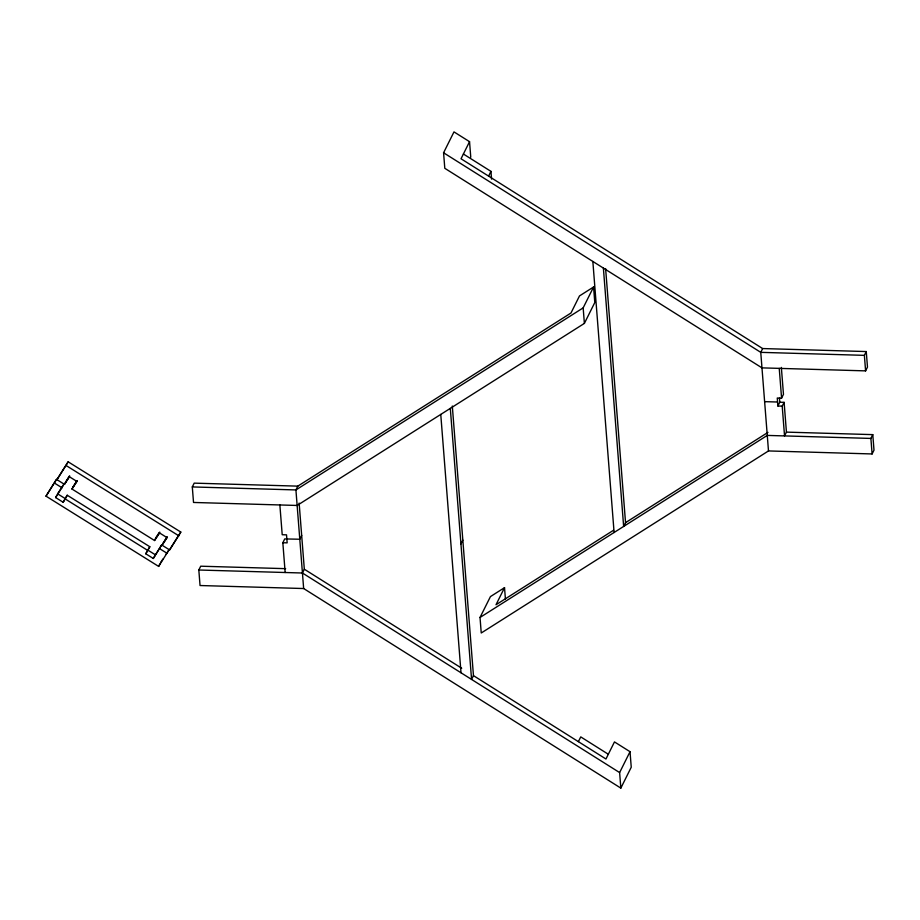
<?xml version="1.0" encoding="UTF-8"?>
<svg xmlns="http://www.w3.org/2000/svg" width="920" height="920" viewBox="0 0 920 920"><rect width="100%" height="100%" fill="white"/><g stroke="black" fill="none" stroke-linecap="round" stroke-linejoin="round"><path stroke-width="1.38" d="M166.014 554.346L169.153 549.62L158.642 566.409L46 496.156L56.511 479.377L64.457 484.345L69.46 476.79L76.969 481.47L71.967 489.026L154.571 540.534L159.585 532.979L167.095 537.671L162.081 545.226L166.83 537.107M46 496.156L56.511 479.377M68.16 461.817L56.948 479.653L68.16 461.817L180.803 532.059L169.59 549.907L161.644 544.939L153.283 558.474L145.774 553.794L149.822 546.745L67.218 495.236L63.169 502.274L55.66 497.593L56.925 495.063M55.66 497.593L64.02 484.058L57.557 493.798L65.067 498.479M64.457 484.345L69.207 476.226M63.169 502.274L67.218 495.236M71.967 489.026L76.716 480.907M145.774 553.794L149.822 546.745M154.571 540.534L156.458 536.74M153.283 558.474L161.644 544.939M192.303 486.933L194.2 483.138L297.815 486.139L570.975 313.018L579.485 295.929L593.572 287.005L594.792 302.53L584.384 323.403L297.137 505.459L193.522 502.458L192.303 486.933L295.918 489.934L583.165 307.878L593.572 287.005M158.642 566.409L159.907 563.879M169.59 549.907L180.803 532.059M452.306 406.019L473.466 675.625L605.958 759L614.468 741.911L630.028 751.697L631.246 767.222L620.839 788.106L303.657 588.535L200.042 585.522L198.823 570.009L200.709 566.202L285.648 568.663M469.545 141.68L461.023 158.769L762.645 348.553L866.26 351.555L867.48 367.08L865.593 370.875L761.978 367.873L444.797 168.302L443.578 152.777L453.985 131.893L469.545 141.68L470.764 157.205M297.815 486.139L295.918 489.934L303.657 588.535M285.165 572.504L282.831 542.731L284.728 538.936L299.793 539.235L301.679 535.44M488.6 176.111L490.958 171.373L463.392 154.019M198.823 570.009L302.438 573.01L304.324 569.216L299.138 503.067M460.943 543.904L462.829 540.109M782.207 406.145L777.894 406.019L779.78 402.224L784.105 402.35L782.207 406.145L784.541 435.919L786.439 432.124L872.781 434.631L874 450.144L872.102 453.951L768.487 450.938L481.24 632.994L480.022 617.469L490.44 596.597L504.528 587.661L505.413 598.955M504.528 587.661L496.006 604.75L613.571 530.231M473.466 675.625L471.569 679.431L450.305 408.388M605.613 268.571L625.543 522.652L623.645 526.447L603.382 268.088M762.645 348.553L760.759 352.348L768.487 450.938M578.381 741.646L580.75 736.897L608.315 754.25M777.894 406.019L777.262 398.015L781.574 398.141L783.472 394.346L781.356 367.413M620.839 788.106L619.62 772.581L630.028 751.697M865.593 370.875L864.374 355.35L866.26 351.555M872.102 453.951L870.895 438.426L872.781 434.631M65.4 482.448L69.701 475.962M72.91 487.128L77.211 480.654M157.182 535.659L159.321 532.427M155.514 538.637L159.815 532.162M163.024 543.317L167.325 536.843M160.54 562.615L162.886 559.072M625.543 522.652L767.958 432.388M480.022 617.469L767.269 435.413L870.895 438.426M864.374 355.35L760.759 352.348L443.578 152.777M764.623 401.649L777.572 402.017M282.831 542.731L287.155 542.857L286.522 534.853L282.21 534.727L279.864 504.965M66.263 465.612L178.905 535.854M54.613 483.172L62.123 487.853M159.746 548.734L167.256 553.414M147.671 549.999L155.181 554.679M65.331 499.031L147.936 550.551M304.324 569.216L461.713 668.231M302.438 573.01L619.62 772.581M784.105 402.35L786.439 432.124M779.24 368.379L781.574 398.141M779.47 398.222L779.78 402.224M592.848 261.452L614.1 532.496M583.165 307.878L584.384 323.403M490.958 171.373L491.567 179.136M440.76 414.437L461.023 672.796"/></g></svg>
